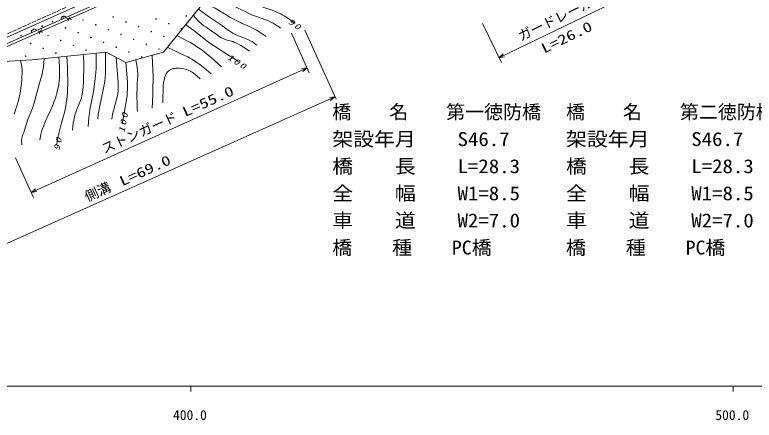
# Model space of a CAD drawing. Units: millimetres, scale not verified. Extents: x -71326 to 568674, y -102781 to 257219.
# Drawn here: x 324215 to 460559, y 75933 to 150686 of the extents above; entities that cross this region are included whole.
import ezdxf
from ezdxf.enums import TextEntityAlignment as Align

# ---------------------------------------------------------------- set-up
doc = ezdxf.new("R2010")
doc.units = ezdxf.units.MM
doc.header["$LTSCALE"] = 1000
doc.linetypes.add('USER1', pattern=[1, 0.8, -0.2])
for name, color, linetype, lineweight in [('M-BGD', 7, 'Continuous', 13), ('M-STR-HTXT', 7, 'Continuous', 13), ('M-STR-STR1', 1, 'Continuous', 13), ('M-TTL-BAND', 7, 'Continuous', 13)]:
    doc.layers.add(name, color=color, linetype=linetype, lineweight=lineweight)
doc.styles.add('ＭＳ ゴシック', font='')
doc.styles.get('ＭＳ ゴシック').set_extended_font_data('MS Gothic')

# ---------------------------------------------------------------- blocks, each defined once
blk = doc.blocks.new('BUHIN2')
at = {"color": 7, "linetype": 'Continuous', "lineweight": 13}
blk.add_lwpolyline([(0, 500), (115, 460), (212, 400), (322, 305), (382, 195), (418, 78), (418, -78), (382, -195), (322, -305), (212, -402), (115, -462), (0, -500)], dxfattribs=at)
blk = doc.blocks.new('BUHIN4')
at = {"color": 7, "linetype": 'Continuous', "lineweight": 13}
for p, q in [((-282, 350), (282, -350)), ((-282, -350), (282, 350))]:
    blk.add_line(p, q, dxfattribs=at)
blk = doc.blocks.new('BUHIN12')
at = {"color": 7, "linetype": 'Continuous', "lineweight": 13}
blk.add_lwpolyline([(-288, -1000), (0, 0), (285, -1000)], dxfattribs=at)

msp = doc.modelspace()

# ---------------------------------------------------------------- linework, layer by layer
at = {"layer": 'M-BGD', "linetype": 'USER1'}
msp.add_line((313774, 143084), (368379, 167759), dxfattribs=at)
at = {"layer": 'M-BGD'}
for p, q in [((368631, 165784), (314152, 141529)), ((315788, 141693), (368415, 165231)), ((315788, 141693), (368415, 165231)), ((368365, 164538), (351616, 143824)), ((313522, 142453), (339626, 154098)), ((341061, 143774), (327433, 142387)), ((344678, 141891), (341061, 143774)), ((351616, 143824), (344678, 141891)), ((327433, 142387), (315788, 141693))]:
    msp.add_line(p, q, dxfattribs=at)
for points in [[(375913, 149112), (375194, 149626), (374456, 150128), (374001, 150416), (373527, 150691), (373247, 150840), (372800, 151058), (372334, 151261), (371703, 151510), (371062, 151741), (369099, 152420), (368240, 152750), (367380, 153102), (366531, 153457), (365756, 153783), (364980, 154130), (364358, 154445), (363918, 154697), (363489, 154967), (362936, 155342), (362386, 155741), (361681, 156271)], [(360456, 154755), (361257, 154212), (362069, 153686), (362684, 153317), (363287, 152986), (363909, 152668), (365892, 151690), (366700, 151268), (367515, 150865), (367752, 150760), (368261, 150556), (368788, 150366), (369650, 150074), (370513, 149761), (371007, 149551), (371418, 149350), (371829, 149127), (372420, 148773), (373004, 148402), (373239, 148249)], [(358944, 152886), (359656, 152596), (360359, 152288), (360638, 152155), (361142, 151892), (361637, 151611), (363195, 150667), (363895, 150257), (364613, 149860), (365269, 149518), (365944, 149191), (366171, 149086), (367175, 148642), (368177, 148177), (368310, 148109), (368800, 147843), (369280, 147559), (370589, 146714)], [(358050, 151780), (359940, 150388), (362498, 148621), (363177, 148123), (363867, 147644), (364404, 147319), (364791, 147113), (365189, 146924), (365799, 146668), (366569, 146373), (367328, 146061), (367651, 145906), (367963, 145732), (368031, 145691), (368360, 145471), (368687, 145227), (368868, 145087)], [(357099, 150604), (357591, 150061), (358102, 149526), (358731, 148946), (359096, 148655), (359482, 148374), (361149, 147226), (361574, 146907), (362014, 146601), (362219, 146482), (362476, 146356), (362742, 146247), (363198, 146096), (363672, 145960), (364404, 145738), (364758, 145603), (365103, 145449), (365494, 145251), (365876, 145035), (366377, 144723), (366870, 144393), (367473, 143971)], [(365494, 142050), (362630, 143877), (361722, 144442), (360827, 145024), (360556, 145211), (359935, 145663), (359326, 146131), (358235, 146988), (357215, 147762), (356175, 148524), (355697, 148871)], [(354090, 146884), (355137, 146345), (356175, 145787), (356592, 145552), (357203, 145189), (357812, 144804), (358684, 144203), (359226, 143795), (359756, 143372), (360411, 142817), (361061, 142241), (362312, 141088)], [(352342, 144721), (353848, 143971), (354979, 143456), (356098, 142924), (356406, 142762), (356863, 142500), (357310, 142221), (357813, 141881), (358314, 141518), (358956, 141023), (359587, 140510), (360452, 139786)], [(336809, 143341), (336886, 142676), (336944, 141999), (336961, 141471), (336961, 141420), (336947, 140374), (336912, 139319), (336860, 138141), (336830, 137468), (336778, 136788), (336729, 136392), (336661, 136001), (336608, 135769), (336503, 135397), (336379, 135029), (335599, 133095), (335445, 132651), (335307, 132191), (335094, 131279), (334999, 130709), (334922, 130126), (334842, 129412)], [(339227, 143587), (339240, 142579), (339233, 141561), (339232, 141521), (339202, 140782), (339153, 140044), (338979, 138393), (338854, 137493), (338708, 136597), (338576, 135870), (338071, 133246), (337964, 132505), (337875, 131751), (337718, 130068)], [(340945, 143762), (340962, 142443), (340959, 141113), (340947, 140563), (340918, 139834), (340868, 139097), (340796, 138393), (340709, 137771), (340601, 137142), (340342, 135921), (340064, 134782), (339805, 133632), (339686, 132944), (339608, 132303), (339548, 131649), (339534, 131480)], [(349539, 143245), (349625, 141770), (349690, 140294), (349710, 139507), (349715, 138498), (349700, 137479), (349654, 136070), (349588, 134661), (349524, 133462)], [(325265, 142257), (325385, 141722), (325485, 141174), (325507, 141017), (325546, 140631), (325564, 140234), (325564, 139736), (325543, 139226), (325507, 138696), (325442, 137926), (325357, 137161), (325274, 136579), (325171, 136001), (325053, 135466), (324887, 134861), (324699, 134250), (324095, 132389)], [(329632, 142610), (329572, 141863), (329492, 141109), (329443, 140764), (329349, 140245), (329236, 139729), (329027, 138917), (328798, 138108), (328535, 137182), (328173, 135808), (327793, 134442), (327475, 133499), (326567, 131279), (325861, 129008), (325698, 128585), (325556, 128160), (325507, 127948), (325477, 127715), (325467, 127479), (325507, 126738)], [(332314, 142884), (332397, 141990), (332460, 141085), (332470, 140865), (332484, 140275), (332478, 139684), (332452, 139123), (332406, 138554), (332343, 138017), (332260, 137484), (332117, 136778), (331986, 136256), (331835, 135738), (331645, 135160), (331435, 134588), (331159, 133902), (330724, 132894), (330271, 131895), (330149, 131632), (329837, 130948), (329542, 130258), (329292, 129563), (329159, 129106), (329042, 128632), (328838, 127646)], [(331939, 126847), (332181, 128061), (332443, 129271), (332753, 130509), (333363, 132665), (333497, 133249), (333612, 133836), (333716, 134477), (333799, 135121), (333846, 135568), (333907, 136305), (333948, 137053), (333972, 137901), (333977, 138761), (333959, 139841), (333921, 140923), (333814, 143036)], [(342926, 142803), (343218, 138948), (343267, 138235), (343296, 137522), (343296, 137082), (343275, 136645), (343218, 136122), (343147, 135732), (343054, 135335), (342511, 133448), (342377, 132884), (342263, 132316), (342108, 131430)], [(343994, 130586), (344371, 132540), (344584, 133612), (344777, 134686), (344920, 135764), (344965, 136329), (344991, 136904), (344999, 137551), (344986, 138199), (344947, 138998), (344888, 139798), (344678, 141891)], [(346505, 142400), (346648, 141702), (346770, 141002), (346850, 140310), (346874, 139864), (346878, 139407), (346854, 138689), (346810, 137960), (346750, 136930), (346731, 136229), (346733, 135519), (346762, 134530), (346811, 133531), (346850, 132843)], [(351523, 134438), (351526, 135550), (351549, 136658), (351570, 137135), (351602, 137620), (351655, 138113), (351713, 138469), (351792, 138834), (351849, 139042), (351939, 139318), (352052, 139597), (352158, 139808), (352280, 140007), (352400, 140166), (352535, 140310), (352686, 140437), (352843, 140537), (353013, 140621), (353220, 140698), (353437, 140758), (353709, 140809), (353992, 140838), (354274, 140848), (354583, 140836), (354891, 140804), (355383, 140716), (355713, 140633), (356047, 140528), (356327, 140421), (356606, 140292), (356685, 140251), (356941, 140101), (357195, 139928), (357494, 139696), (357783, 139447), (358405, 138856)]]:
    msp.add_lwpolyline(points, dxfattribs=at)
for centre in [(333121, 150314), (342367, 150275), (350265, 149935), (355828, 150486), (329246, 148588), (331183, 149451), (336804, 149723), (339140, 148831), (344702, 149383), (352601, 149043), (327308, 147726), (333577, 148280), (335912, 147388), (341475, 147939), (347038, 148491), (349373, 147599), (354936, 148151), (325370, 146863), (330349, 146836), (332685, 145944), (338248, 146496), (343810, 147048), (346146, 146156), (351709, 146707), (327122, 145393), (329457, 144501), (335020, 145052), (340583, 145604), (342919, 144712), (348481, 145264), (331793, 143609), (337356, 144160), (345254, 143820), (350817, 144372), (326230, 143057), (347589, 142928)]:
    msp.add_circle(centre, 50, dxfattribs=at)
at = {"layer": 'M-STR-HTXT'}
for p, q in [((413499, 142773), (436031, 153671)), ((413934, 141872), (410451, 149074)), ((378512, 140007), (375217, 147297)), ((383456, 135117), (377685, 147872)), ((327225, 117928), (378100, 140918)), ((316071, 105567), (383252, 135573)), ((327637, 117017), (324342, 124307))]:
    msp.add_line(p, q, dxfattribs=at)
at = {"layer": 'M-TTL-BAND'}
for p, q in [((-71326, 82219), (467674, 82219)), ((356674, 82219), (356674, 81219)), ((456674, 82219), (456674, 81219))]:
    msp.add_line(p, q, dxfattribs=at)

# ---------------------------------------------------------------- block references
at = {"layer": 'M-BGD'}
for name, p, rotation in [('BUHIN2', (333220, 150018), 113.9994), ('BUHIN4', (334208, 149931), 294.0975), ('BUHIN2', (327772, 147592), 113.9994), ('BUHIN4', (328945, 147578), 294.0975)]:
    msp.add_blockref(name, p, dxfattribs=dict(at, rotation=rotation))
at = {"layer": 'M-STR-HTXT'}
for p, rotation in [((413499, 142773), 115.8121), ((378100, 140918), 294.31755), ((383252, 135573), 294.06746), ((327225, 117928), 114.31755)]:
    msp.add_blockref('BUHIN12', p, dxfattribs=dict(at, rotation=rotation))

# ---------------------------------------------------------------- texts
at = {"layer": 'M-BGD', "char_height": 1100, "attachment_point": 7, "style": 'ＭＳ ゴシック'}
for s, insert, rotation in [('\\T1.33;\\W1.35;\\Q15;90', (374515, 149195), 324.3), ('\\T1.33;\\W1.35;\\Q15;100', (363295, 142576), 327.2), ('\\T1.33;\\W1.35;\\Q15;100', (344434, 128888), 79.3), ('\\T1.33;\\W1.35;\\Q15;90', (332460, 125604), 78.9)]:
    msp.add_mtext(s, dxfattribs=dict(at, insert=insert, rotation=rotation))
at = {"layer": 'M-STR-HTXT', "style": 'ＭＳ ゴシック'}
for s, rotation, p in [('ガードレール', 25.9, (417784, 145308)), ('ストンガード', 24.4, (340948, 124533)), ('側溝', 24.1, (337824, 115697))]:
    msp.add_text(s, height=1833, rotation=rotation, dxfattribs=at).set_placement(p, align=Align.BOTTOM_LEFT)
at = {"layer": 'M-STR-HTXT', "style": 'ＭＳ ゴシック', "width": 1.35}
for s, rotation, p in [('L=26.0', 25.9, (422067, 143017)), ('L=55.0', 24.4, (355853, 131316)), ('L=69.0', 24.5, (344250, 118553))]:
    msp.add_text(s, height=1833, rotation=rotation, dxfattribs=at).set_placement(p, align=Align.BOTTOM_LEFT)
at = {"layer": 'M-STR-STR1', "style": 'ＭＳ ゴシック'}
for s, p in [('橋\u3000\u3000名\u3000\u3000第一徳防橋', (382754, 130715)), ('橋\u3000\u3000名\u3000\u3000第二徳防橋', (425852, 130715))]:
    msp.add_text(s, height=2566, dxfattribs=at).set_placement(p, align=Align.BOTTOM_LEFT)
for s, width, p in [('架設年月\u3000\u3000S46.7', 1.1, (382754, 125715)), ('架設年月\u3000\u3000S46.7', 1.1, (425852, 125715)), ('橋\u3000\u3000長\u3000\u3000L=28.3', 1.1, (382754, 120715)), ('橋\u3000\u3000長\u3000\u3000L=28.3', 1.1, (425852, 120715)), ('全\u3000\u3000幅\u3000\u3000W1=8.5', 1.1, (382754, 115715)), ('全\u3000\u3000幅\u3000\u3000W1=8.5', 1.1, (425852, 115715)), ('車\u3000\u3000道\u3000\u3000W2=7.0', 1.1, (382754, 110715)), ('車\u3000\u3000道\u3000\u3000W2=7.0', 1.1, (425852, 110715)), ('橋\u3000\u3000種\u3000\u3000PC橋', 1.05, (382754, 105715)), ('橋\u3000\u3000種\u3000\u3000PC橋', 1.05, (425852, 105715))]:
    msp.add_text(s, height=2566, dxfattribs=dict(at, width=width)).set_placement(p, align=Align.BOTTOM_LEFT)
at = {"layer": 'M-TTL-BAND', "style": 'ＭＳ ゴシック'}
for s, p in [('400.0', (353393, 75413)), ('500.0', (453393, 75413))]:
    msp.add_text(s, height=1833, dxfattribs=at).set_placement(p, align=Align.BOTTOM_LEFT)

doc.saveas('drawing.dxf')
